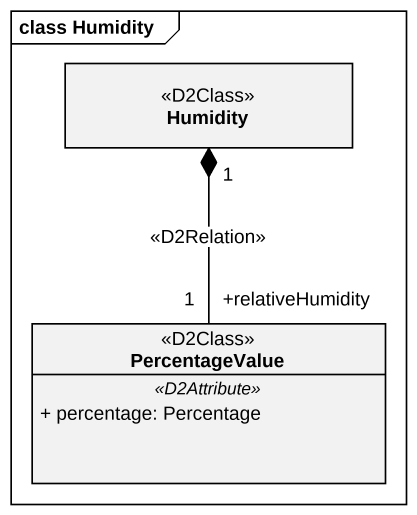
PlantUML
@startuml
mainframe class Humidity
hide circle
hide empty members
skinparam classAttributeIconSize 0
class Humidity <<D2Class>>
class PercentageValue <<D2Class>> {
  .. <<D2Attribute>> ..
  + percentage: Percentage
}
PercentageValue "+relativeHumidity\n1" -up-* "1" Humidity : <<D2Relation>>
@enduml
